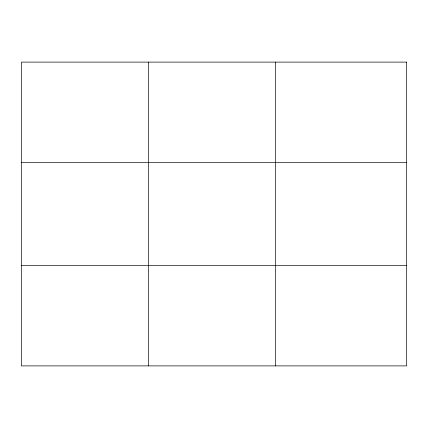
<?xml version="1.0" encoding="UTF-8"?>
<svg xmlns="http://www.w3.org/2000/svg" width="428" height="428" viewBox="0 0 428 428"><rect width="100%" height="100%" fill="white"/><g stroke="black" fill="none" stroke-linecap="round" stroke-linejoin="round"><path stroke-width="0.64" d="M148.516 62.108L148.516 365.892M275.632 62.108L275.632 365.892M21.4 162.356L406.6 162.356M21.4 265.644L406.6 265.644M406.6 62.108L406.6 365.892L21.4 365.892L21.4 62.108L406.6 62.108"/></g></svg>
